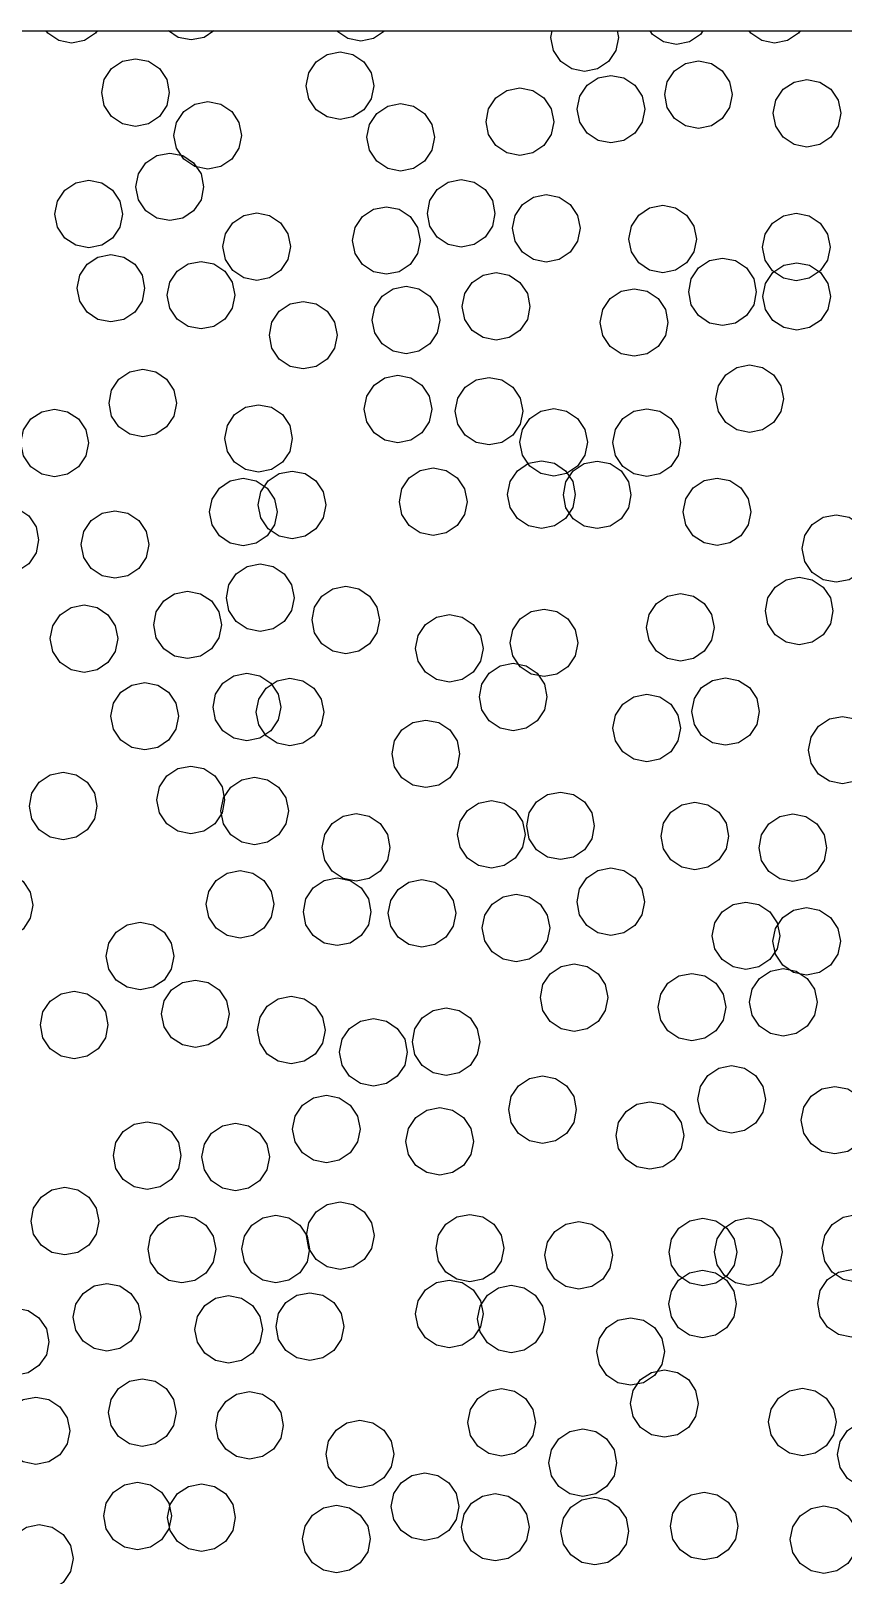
# Model space of a CAD drawing. Header units: millimetres. Extents: x 2 to 154, y 0 to 88.
# Drawn here: x 116.02 to 125.63, y 69.74 to 88.02 of the extents above; entities that cross this region are included whole.
import ezdxf

# ---------------------------------------------------------------- set-up
doc = ezdxf.new("R2010")
doc.units = ezdxf.units.MM
doc.layers.add('BORDER', color=3, linetype='Continuous')

msp = doc.modelspace()

# ---------------------------------------------------------------- linework, layer by layer
for points in [[(116.802, 88.021), (116.783, 87.992), (116.654, 87.906), (116.501, 87.875), (116.348, 87.906), (116.218, 87.992), (116.199, 88.021), (116.802, 88.021)], [(118.185, 88.021), (118.07, 87.944), (117.917, 87.914), (117.764, 87.944), (117.65, 88.021), (118.185, 88.021)], [(120.209, 88.021), (120.206, 88.017), (120.076, 87.93), (119.923, 87.9), (119.77, 87.93), (119.641, 88.017), (119.638, 88.021), (120.209, 88.021)], [(122.958, 88.021), (122.974, 87.942), (122.943, 87.789), (122.857, 87.659), (122.727, 87.572), (122.574, 87.542), (122.421, 87.572), (122.291, 87.659), (122.204, 87.789), (122.174, 87.942), (122.19, 88.021), (122.958, 88.021)], [(123.973, 88.021), (123.944, 87.977), (123.814, 87.89), (123.661, 87.86), (123.508, 87.89), (123.378, 87.977), (123.349, 88.021), (123.973, 88.021)], [(125.124, 88.021), (125.106, 87.994), (124.976, 87.907), (124.823, 87.877), (124.67, 87.907), (124.54, 87.994), (124.522, 88.021), (125.124, 88.021)], [(120.049, 87.218), (119.962, 87.088), (119.832, 87.002), (119.679, 86.971), (119.526, 87.002), (119.396, 87.088), (119.31, 87.218), (119.279, 87.371), (119.31, 87.524), (119.396, 87.654), (119.526, 87.741), (119.679, 87.771), (119.832, 87.741), (119.962, 87.654), (120.049, 87.524), (120.079, 87.371), (120.049, 87.218)], [(117.628, 87.138), (117.541, 87.009), (117.411, 86.922), (117.258, 86.891), (117.105, 86.922), (116.975, 87.009), (116.888, 87.138), (116.858, 87.291), (116.888, 87.445), (116.975, 87.574), (117.105, 87.661), (117.258, 87.691), (117.411, 87.661), (117.541, 87.574), (117.628, 87.445), (117.658, 87.291), (117.628, 87.138)], [(124.291, 87.112), (124.204, 86.983), (124.075, 86.896), (123.922, 86.866), (123.768, 86.896), (123.639, 86.983), (123.552, 87.112), (123.522, 87.266), (123.552, 87.419), (123.639, 87.548), (123.768, 87.635), (123.922, 87.666), (124.075, 87.635), (124.204, 87.548), (124.291, 87.419), (124.322, 87.266), (124.291, 87.112)], [(123.256, 86.941), (123.169, 86.811), (123.039, 86.725), (122.886, 86.694), (122.733, 86.725), (122.603, 86.811), (122.517, 86.941), (122.486, 87.094), (122.517, 87.247), (122.603, 87.377), (122.733, 87.464), (122.886, 87.494), (123.039, 87.464), (123.169, 87.377), (123.256, 87.247), (123.286, 87.094), (123.256, 86.941)], [(125.576, 86.893), (125.489, 86.763), (125.36, 86.676), (125.206, 86.646), (125.053, 86.676), (124.924, 86.763), (124.837, 86.893), (124.806, 87.046), (124.837, 87.199), (124.924, 87.329), (125.053, 87.415), (125.206, 87.446), (125.36, 87.415), (125.489, 87.329), (125.576, 87.199), (125.606, 87.046), (125.576, 86.893)], [(122.177, 86.793), (122.091, 86.664), (121.961, 86.577), (121.808, 86.546), (121.655, 86.577), (121.525, 86.664), (121.438, 86.793), (121.408, 86.946), (121.438, 87.1), (121.525, 87.229), (121.655, 87.316), (121.808, 87.346), (121.961, 87.316), (122.091, 87.229), (122.177, 87.1), (122.208, 86.946), (122.177, 86.793)], [(118.482, 86.631), (118.396, 86.501), (118.266, 86.414), (118.113, 86.384), (117.96, 86.414), (117.83, 86.501), (117.743, 86.631), (117.713, 86.784), (117.743, 86.937), (117.83, 87.067), (117.96, 87.153), (118.113, 87.184), (118.266, 87.153), (118.396, 87.067), (118.482, 86.937), (118.513, 86.784), (118.482, 86.631)], [(120.765, 86.608), (120.678, 86.478), (120.549, 86.392), (120.396, 86.361), (120.243, 86.392), (120.113, 86.478), (120.026, 86.608), (119.996, 86.761), (120.026, 86.914), (120.113, 87.044), (120.243, 87.131), (120.396, 87.161), (120.549, 87.131), (120.678, 87.044), (120.765, 86.914), (120.796, 86.761), (120.765, 86.608)], [(118.033, 86.022), (117.946, 85.892), (117.816, 85.805), (117.663, 85.775), (117.51, 85.805), (117.38, 85.892), (117.294, 86.022), (117.263, 86.175), (117.294, 86.328), (117.38, 86.458), (117.51, 86.544), (117.663, 86.575), (117.816, 86.544), (117.946, 86.458), (118.033, 86.328), (118.063, 86.175), (118.033, 86.022)], [(117.073, 85.699), (116.987, 85.569), (116.857, 85.483), (116.704, 85.452), (116.551, 85.483), (116.421, 85.569), (116.334, 85.699), (116.304, 85.852), (116.334, 86.005), (116.421, 86.135), (116.551, 86.222), (116.704, 86.252), (116.857, 86.222), (116.987, 86.135), (117.073, 86.005), (117.104, 85.852), (117.073, 85.699)], [(121.482, 85.708), (121.396, 85.579), (121.266, 85.492), (121.113, 85.461), (120.96, 85.492), (120.83, 85.579), (120.743, 85.708), (120.713, 85.861), (120.743, 86.014), (120.83, 86.144), (120.96, 86.231), (121.113, 86.261), (121.266, 86.231), (121.396, 86.144), (121.482, 86.014), (121.513, 85.861), (121.482, 85.708)], [(120.597, 85.387), (120.51, 85.257), (120.38, 85.17), (120.227, 85.14), (120.074, 85.17), (119.944, 85.257), (119.858, 85.387), (119.827, 85.54), (119.858, 85.693), (119.944, 85.823), (120.074, 85.909), (120.227, 85.94), (120.38, 85.909), (120.51, 85.823), (120.597, 85.693), (120.627, 85.54), (120.597, 85.387)], [(122.489, 85.53), (122.402, 85.401), (122.273, 85.314), (122.12, 85.284), (121.967, 85.314), (121.837, 85.401), (121.75, 85.53), (121.72, 85.684), (121.75, 85.837), (121.837, 85.966), (121.967, 86.053), (122.12, 86.084), (122.273, 86.053), (122.402, 85.966), (122.489, 85.837), (122.52, 85.684), (122.489, 85.53)], [(123.867, 85.404), (123.78, 85.274), (123.651, 85.187), (123.498, 85.157), (123.344, 85.187), (123.215, 85.274), (123.128, 85.404), (123.098, 85.557), (123.128, 85.71), (123.215, 85.84), (123.344, 85.927), (123.498, 85.957), (123.651, 85.927), (123.78, 85.84), (123.867, 85.71), (123.898, 85.557), (123.867, 85.404)], [(119.062, 85.314), (118.975, 85.184), (118.845, 85.097), (118.692, 85.067), (118.539, 85.097), (118.409, 85.184), (118.322, 85.314), (118.292, 85.467), (118.322, 85.62), (118.409, 85.75), (118.539, 85.836), (118.692, 85.867), (118.845, 85.836), (118.975, 85.75), (119.062, 85.62), (119.092, 85.467), (119.062, 85.314)], [(125.45, 85.308), (125.363, 85.179), (125.233, 85.092), (125.08, 85.062), (124.927, 85.092), (124.797, 85.179), (124.71, 85.308), (124.68, 85.462), (124.71, 85.615), (124.797, 85.744), (124.927, 85.831), (125.08, 85.862), (125.233, 85.831), (125.363, 85.744), (125.45, 85.615), (125.48, 85.462), (125.45, 85.308)], [(117.336, 84.822), (117.249, 84.692), (117.119, 84.605), (116.966, 84.575), (116.813, 84.605), (116.684, 84.692), (116.597, 84.822), (116.566, 84.975), (116.597, 85.128), (116.684, 85.258), (116.813, 85.344), (116.966, 85.375), (117.119, 85.344), (117.249, 85.258), (117.336, 85.128), (117.366, 84.975), (117.336, 84.822)], [(118.402, 84.74), (118.316, 84.61), (118.186, 84.523), (118.033, 84.493), (117.88, 84.523), (117.75, 84.61), (117.663, 84.74), (117.633, 84.893), (117.663, 85.046), (117.75, 85.176), (117.88, 85.262), (118.033, 85.293), (118.186, 85.262), (118.316, 85.176), (118.402, 85.046), (118.433, 84.893), (118.402, 84.74)], [(124.576, 84.779), (124.489, 84.65), (124.359, 84.563), (124.206, 84.532), (124.053, 84.563), (123.923, 84.65), (123.836, 84.779), (123.806, 84.932), (123.836, 85.086), (123.923, 85.215), (124.053, 85.302), (124.206, 85.332), (124.359, 85.302), (124.489, 85.215), (124.576, 85.086), (124.606, 84.932), (124.576, 84.779)], [(125.455, 84.724), (125.368, 84.594), (125.238, 84.508), (125.085, 84.477), (124.932, 84.508), (124.802, 84.594), (124.716, 84.724), (124.685, 84.877), (124.716, 85.03), (124.802, 85.16), (124.932, 85.247), (125.085, 85.277), (125.238, 85.247), (125.368, 85.16), (125.455, 85.03), (125.485, 84.877), (125.455, 84.724)], [(120.83, 84.445), (120.743, 84.315), (120.613, 84.229), (120.46, 84.198), (120.307, 84.229), (120.177, 84.315), (120.091, 84.445), (120.06, 84.598), (120.091, 84.751), (120.177, 84.881), (120.307, 84.968), (120.46, 84.998), (120.613, 84.968), (120.743, 84.881), (120.83, 84.751), (120.86, 84.598), (120.83, 84.445)], [(121.896, 84.606), (121.809, 84.476), (121.679, 84.39), (121.526, 84.359), (121.373, 84.39), (121.243, 84.476), (121.157, 84.606), (121.126, 84.759), (121.157, 84.912), (121.243, 85.042), (121.373, 85.129), (121.526, 85.159), (121.679, 85.129), (121.809, 85.042), (121.896, 84.912), (121.926, 84.759), (121.896, 84.606)], [(119.612, 84.266), (119.526, 84.136), (119.396, 84.049), (119.243, 84.019), (119.09, 84.049), (118.96, 84.136), (118.873, 84.266), (118.843, 84.419), (118.873, 84.572), (118.96, 84.702), (119.09, 84.788), (119.243, 84.819), (119.396, 84.788), (119.526, 84.702), (119.612, 84.572), (119.643, 84.419), (119.612, 84.266)], [(123.53, 84.416), (123.443, 84.286), (123.313, 84.199), (123.16, 84.169), (123.007, 84.199), (122.877, 84.286), (122.791, 84.416), (122.76, 84.569), (122.791, 84.722), (122.877, 84.852), (123.007, 84.938), (123.16, 84.969), (123.313, 84.938), (123.443, 84.852), (123.53, 84.722), (123.56, 84.569), (123.53, 84.416)], [(117.713, 83.462), (117.626, 83.332), (117.497, 83.246), (117.344, 83.215), (117.19, 83.246), (117.061, 83.332), (116.974, 83.462), (116.944, 83.615), (116.974, 83.768), (117.061, 83.898), (117.19, 83.985), (117.344, 84.015), (117.497, 83.985), (117.626, 83.898), (117.713, 83.768), (117.744, 83.615), (117.713, 83.462)], [(120.734, 83.392), (120.647, 83.262), (120.517, 83.175), (120.364, 83.145), (120.211, 83.175), (120.081, 83.262), (119.995, 83.392), (119.964, 83.545), (119.995, 83.698), (120.081, 83.828), (120.211, 83.914), (120.364, 83.945), (120.517, 83.914), (120.647, 83.828), (120.734, 83.698), (120.764, 83.545), (120.734, 83.392)], [(121.813, 83.366), (121.726, 83.237), (121.596, 83.15), (121.443, 83.119), (121.29, 83.15), (121.16, 83.237), (121.074, 83.366), (121.043, 83.519), (121.074, 83.672), (121.16, 83.802), (121.29, 83.889), (121.443, 83.919), (121.596, 83.889), (121.726, 83.802), (121.813, 83.672), (121.843, 83.519), (121.813, 83.366)], [(124.897, 83.514), (124.81, 83.384), (124.68, 83.298), (124.527, 83.267), (124.374, 83.298), (124.245, 83.384), (124.158, 83.514), (124.127, 83.667), (124.158, 83.82), (124.245, 83.95), (124.374, 84.037), (124.527, 84.067), (124.68, 84.037), (124.81, 83.95), (124.897, 83.82), (124.927, 83.667), (124.897, 83.514)], [(116.669, 82.991), (116.583, 82.861), (116.453, 82.774), (116.3, 82.744), (116.147, 82.774), (116.017, 82.861), (115.93, 82.991), (115.9, 83.144), (115.93, 83.297), (116.017, 83.427), (116.147, 83.513), (116.3, 83.544), (116.453, 83.513), (116.583, 83.427), (116.669, 83.297), (116.7, 83.144), (116.669, 82.991)], [(119.084, 83.043), (118.997, 82.914), (118.867, 82.827), (118.714, 82.796), (118.561, 82.827), (118.431, 82.914), (118.345, 83.043), (118.314, 83.196), (118.345, 83.35), (118.431, 83.479), (118.561, 83.566), (118.714, 83.596), (118.867, 83.566), (118.997, 83.479), (119.084, 83.35), (119.114, 83.196), (119.084, 83.043)], [(122.578, 82.998), (122.491, 82.868), (122.361, 82.781), (122.208, 82.751), (122.055, 82.781), (121.925, 82.868), (121.839, 82.998), (121.808, 83.151), (121.839, 83.304), (121.925, 83.433), (122.055, 83.52), (122.208, 83.551), (122.361, 83.52), (122.491, 83.433), (122.578, 83.304), (122.608, 83.151), (122.578, 82.998)], [(123.68, 82.995), (123.593, 82.865), (123.463, 82.778), (123.31, 82.748), (123.157, 82.778), (123.028, 82.865), (122.941, 82.995), (122.91, 83.148), (122.941, 83.301), (123.028, 83.431), (123.157, 83.518), (123.31, 83.548), (123.463, 83.518), (123.593, 83.431), (123.68, 83.301), (123.71, 83.148), (123.68, 82.995)], [(119.481, 82.257), (119.394, 82.127), (119.264, 82.041), (119.111, 82.01), (118.958, 82.041), (118.828, 82.127), (118.742, 82.257), (118.711, 82.41), (118.742, 82.563), (118.828, 82.693), (118.958, 82.78), (119.111, 82.81), (119.264, 82.78), (119.394, 82.693), (119.481, 82.563), (119.511, 82.41), (119.481, 82.257)], [(121.151, 82.295), (121.065, 82.165), (120.935, 82.078), (120.782, 82.048), (120.629, 82.078), (120.499, 82.165), (120.412, 82.295), (120.382, 82.448), (120.412, 82.601), (120.499, 82.731), (120.629, 82.817), (120.782, 82.848), (120.935, 82.817), (121.065, 82.731), (121.151, 82.601), (121.182, 82.448), (121.151, 82.295)], [(122.433, 82.379), (122.346, 82.249), (122.216, 82.163), (122.063, 82.132), (121.91, 82.163), (121.781, 82.249), (121.694, 82.379), (121.663, 82.532), (121.694, 82.685), (121.781, 82.815), (121.91, 82.902), (122.063, 82.932), (122.216, 82.902), (122.346, 82.815), (122.433, 82.685), (122.463, 82.532), (122.433, 82.379)], [(123.092, 82.376), (123.006, 82.246), (122.876, 82.159), (122.723, 82.129), (122.57, 82.159), (122.44, 82.246), (122.353, 82.376), (122.323, 82.529), (122.353, 82.682), (122.44, 82.812), (122.57, 82.898), (122.723, 82.929), (122.876, 82.898), (123.006, 82.812), (123.092, 82.682), (123.123, 82.529), (123.092, 82.376)], [(118.903, 82.173), (118.816, 82.043), (118.687, 81.956), (118.533, 81.926), (118.38, 81.956), (118.251, 82.043), (118.164, 82.173), (118.133, 82.326), (118.164, 82.479), (118.251, 82.609), (118.38, 82.695), (118.533, 82.726), (118.687, 82.695), (118.816, 82.609), (118.903, 82.479), (118.933, 82.326), (118.903, 82.173)], [(124.512, 82.175), (124.425, 82.045), (124.295, 81.959), (124.142, 81.928), (123.989, 81.959), (123.859, 82.045), (123.773, 82.175), (123.742, 82.328), (123.773, 82.481), (123.859, 82.611), (123.989, 82.698), (124.142, 82.728), (124.295, 82.698), (124.425, 82.611), (124.512, 82.481), (124.542, 82.328), (124.512, 82.175)], [(116.08, 81.843), (115.994, 81.714), (115.864, 81.627), (115.711, 81.596), (115.558, 81.627), (115.428, 81.714), (115.341, 81.843), (115.311, 81.996), (115.341, 82.149), (115.428, 82.279), (115.558, 82.366), (115.711, 82.396), (115.864, 82.366), (115.994, 82.279), (116.08, 82.149), (116.111, 81.996), (116.08, 81.843)], [(117.384, 81.788), (117.297, 81.658), (117.168, 81.572), (117.014, 81.541), (116.861, 81.572), (116.732, 81.658), (116.645, 81.788), (116.614, 81.941), (116.645, 82.094), (116.732, 82.224), (116.861, 82.311), (117.014, 82.341), (117.168, 82.311), (117.297, 82.224), (117.384, 82.094), (117.414, 81.941), (117.384, 81.788)], [(125.921, 81.741), (125.834, 81.611), (125.705, 81.524), (125.551, 81.494), (125.398, 81.524), (125.269, 81.611), (125.182, 81.741), (125.151, 81.894), (125.182, 82.047), (125.269, 82.177), (125.398, 82.263), (125.551, 82.294), (125.705, 82.263), (125.834, 82.177), (125.921, 82.047), (125.951, 81.894), (125.921, 81.741)], [(119.103, 81.158), (119.017, 81.028), (118.887, 80.942), (118.734, 80.911), (118.581, 80.942), (118.451, 81.028), (118.364, 81.158), (118.334, 81.311), (118.364, 81.464), (118.451, 81.594), (118.581, 81.681), (118.734, 81.711), (118.887, 81.681), (119.017, 81.594), (119.103, 81.464), (119.134, 81.311), (119.103, 81.158)], [(125.483, 81.002), (125.396, 80.872), (125.267, 80.785), (125.114, 80.755), (124.961, 80.785), (124.831, 80.872), (124.744, 81.002), (124.714, 81.155), (124.744, 81.308), (124.831, 81.437), (124.961, 81.524), (125.114, 81.555), (125.267, 81.524), (125.396, 81.437), (125.483, 81.308), (125.514, 81.155), (125.483, 81.002)], [(118.243, 80.837), (118.157, 80.707), (118.027, 80.62), (117.874, 80.59), (117.721, 80.62), (117.591, 80.707), (117.504, 80.837), (117.474, 80.99), (117.504, 81.143), (117.591, 81.273), (117.721, 81.359), (117.874, 81.39), (118.027, 81.359), (118.157, 81.273), (118.243, 81.143), (118.274, 80.99), (118.243, 80.837)], [(120.116, 80.895), (120.029, 80.765), (119.9, 80.678), (119.747, 80.648), (119.594, 80.678), (119.464, 80.765), (119.377, 80.895), (119.347, 81.048), (119.377, 81.201), (119.464, 81.331), (119.594, 81.417), (119.747, 81.448), (119.9, 81.417), (120.029, 81.331), (120.116, 81.201), (120.147, 81.048), (120.116, 80.895)], [(124.078, 80.807), (123.991, 80.677), (123.861, 80.591), (123.708, 80.56), (123.555, 80.591), (123.425, 80.677), (123.339, 80.807), (123.308, 80.96), (123.339, 81.113), (123.425, 81.243), (123.555, 81.33), (123.708, 81.36), (123.861, 81.33), (123.991, 81.243), (124.078, 81.113), (124.108, 80.96), (124.078, 80.807)], [(117.018, 80.674), (116.931, 80.544), (116.802, 80.457), (116.648, 80.427), (116.495, 80.457), (116.366, 80.544), (116.279, 80.674), (116.248, 80.827), (116.279, 80.98), (116.366, 81.11), (116.495, 81.197), (116.648, 81.227), (116.802, 81.197), (116.931, 81.11), (117.018, 80.98), (117.048, 80.827), (117.018, 80.674)], [(122.464, 80.624), (122.377, 80.495), (122.247, 80.408), (122.094, 80.377), (121.941, 80.408), (121.811, 80.495), (121.724, 80.624), (121.694, 80.777), (121.724, 80.93), (121.811, 81.06), (121.941, 81.147), (122.094, 81.177), (122.247, 81.147), (122.377, 81.06), (122.464, 80.93), (122.494, 80.777), (122.464, 80.624)], [(121.342, 80.559), (121.255, 80.429), (121.126, 80.342), (120.973, 80.312), (120.819, 80.342), (120.69, 80.429), (120.603, 80.559), (120.573, 80.712), (120.603, 80.865), (120.69, 80.995), (120.819, 81.082), (120.973, 81.112), (121.126, 81.082), (121.255, 80.995), (121.342, 80.865), (121.373, 80.712), (121.342, 80.559)], [(122.098, 79.983), (122.011, 79.853), (121.881, 79.766), (121.728, 79.736), (121.575, 79.766), (121.445, 79.853), (121.359, 79.983), (121.328, 80.136), (121.359, 80.289), (121.445, 80.419), (121.575, 80.506), (121.728, 80.536), (121.881, 80.506), (122.011, 80.419), (122.098, 80.289), (122.128, 80.136), (122.098, 79.983)], [(117.736, 79.756), (117.65, 79.626), (117.52, 79.539), (117.367, 79.509), (117.214, 79.539), (117.084, 79.626), (116.997, 79.756), (116.967, 79.909), (116.997, 80.062), (117.084, 80.192), (117.214, 80.278), (117.367, 80.309), (117.52, 80.278), (117.65, 80.192), (117.736, 80.062), (117.767, 79.909), (117.736, 79.756)], [(118.945, 79.864), (118.859, 79.734), (118.729, 79.648), (118.576, 79.617), (118.423, 79.648), (118.293, 79.734), (118.206, 79.864), (118.176, 80.017), (118.206, 80.17), (118.293, 80.3), (118.423, 80.387), (118.576, 80.417), (118.729, 80.387), (118.859, 80.3), (118.945, 80.17), (118.976, 80.017), (118.945, 79.864)], [(119.456, 79.805), (119.369, 79.675), (119.239, 79.588), (119.086, 79.558), (118.933, 79.588), (118.803, 79.675), (118.717, 79.805), (118.686, 79.958), (118.717, 80.111), (118.803, 80.24), (118.933, 80.327), (119.086, 80.358), (119.239, 80.327), (119.369, 80.24), (119.456, 80.111), (119.486, 79.958), (119.456, 79.805)], [(124.612, 79.811), (124.525, 79.681), (124.395, 79.594), (124.242, 79.564), (124.089, 79.594), (123.959, 79.681), (123.873, 79.811), (123.842, 79.964), (123.873, 80.117), (123.959, 80.247), (124.089, 80.333), (124.242, 80.364), (124.395, 80.333), (124.525, 80.247), (124.612, 80.117), (124.642, 79.964), (124.612, 79.811)], [(123.679, 79.616), (123.593, 79.486), (123.463, 79.4), (123.31, 79.369), (123.157, 79.4), (123.027, 79.486), (122.94, 79.616), (122.91, 79.769), (122.94, 79.922), (123.027, 80.052), (123.157, 80.139), (123.31, 80.169), (123.463, 80.139), (123.593, 80.052), (123.679, 79.922), (123.71, 79.769), (123.679, 79.616)], [(125.994, 79.354), (125.908, 79.224), (125.778, 79.138), (125.625, 79.107), (125.472, 79.138), (125.342, 79.224), (125.255, 79.354), (125.225, 79.507), (125.255, 79.66), (125.342, 79.79), (125.472, 79.877), (125.625, 79.907), (125.778, 79.877), (125.908, 79.79), (125.994, 79.66), (126.025, 79.507), (125.994, 79.354)], [(121.064, 79.31), (120.977, 79.18), (120.847, 79.093), (120.694, 79.063), (120.541, 79.093), (120.412, 79.18), (120.325, 79.31), (120.294, 79.463), (120.325, 79.616), (120.412, 79.746), (120.541, 79.833), (120.694, 79.863), (120.847, 79.833), (120.977, 79.746), (121.064, 79.616), (121.094, 79.463), (121.064, 79.31)], [(116.771, 78.692), (116.684, 78.562), (116.554, 78.475), (116.401, 78.445), (116.248, 78.475), (116.118, 78.562), (116.031, 78.692), (116.001, 78.845), (116.031, 78.998), (116.118, 79.128), (116.248, 79.214), (116.401, 79.245), (116.554, 79.214), (116.684, 79.128), (116.771, 78.998), (116.801, 78.845), (116.771, 78.692)], [(118.282, 78.765), (118.195, 78.636), (118.065, 78.549), (117.912, 78.518), (117.759, 78.549), (117.629, 78.636), (117.543, 78.765), (117.512, 78.918), (117.543, 79.072), (117.629, 79.201), (117.759, 79.288), (117.912, 79.318), (118.065, 79.288), (118.195, 79.201), (118.282, 79.072), (118.312, 78.918), (118.282, 78.765)], [(119.037, 78.634), (118.951, 78.505), (118.821, 78.418), (118.668, 78.387), (118.515, 78.418), (118.385, 78.505), (118.298, 78.634), (118.268, 78.787), (118.298, 78.941), (118.385, 79.07), (118.515, 79.157), (118.668, 79.187), (118.821, 79.157), (118.951, 79.07), (119.037, 78.941), (119.068, 78.787), (119.037, 78.634)], [(122.658, 78.458), (122.572, 78.328), (122.442, 78.241), (122.289, 78.211), (122.136, 78.241), (122.006, 78.328), (121.919, 78.458), (121.889, 78.611), (121.919, 78.764), (122.006, 78.894), (122.136, 78.98), (122.289, 79.011), (122.442, 78.98), (122.572, 78.894), (122.658, 78.764), (122.689, 78.611), (122.658, 78.458)], [(121.84, 78.357), (121.753, 78.228), (121.623, 78.141), (121.47, 78.11), (121.317, 78.141), (121.187, 78.228), (121.101, 78.357), (121.07, 78.51), (121.101, 78.663), (121.187, 78.793), (121.317, 78.88), (121.47, 78.91), (121.623, 78.88), (121.753, 78.793), (121.84, 78.663), (121.87, 78.51), (121.84, 78.357)], [(124.248, 78.337), (124.162, 78.208), (124.032, 78.121), (123.879, 78.09), (123.726, 78.121), (123.596, 78.208), (123.509, 78.337), (123.479, 78.49), (123.509, 78.644), (123.596, 78.773), (123.726, 78.86), (123.879, 78.89), (124.032, 78.86), (124.162, 78.773), (124.248, 78.644), (124.279, 78.49), (124.248, 78.337)], [(120.239, 78.203), (120.152, 78.073), (120.022, 77.986), (119.869, 77.956), (119.716, 77.986), (119.586, 78.073), (119.5, 78.203), (119.469, 78.356), (119.5, 78.509), (119.586, 78.639), (119.716, 78.725), (119.869, 78.756), (120.022, 78.725), (120.152, 78.639), (120.239, 78.509), (120.269, 78.356), (120.239, 78.203)], [(125.408, 78.199), (125.322, 78.069), (125.192, 77.982), (125.039, 77.952), (124.886, 77.982), (124.756, 78.069), (124.669, 78.199), (124.639, 78.352), (124.669, 78.505), (124.756, 78.635), (124.886, 78.721), (125.039, 78.752), (125.192, 78.721), (125.322, 78.635), (125.408, 78.505), (125.439, 78.352), (125.408, 78.199)], [(116.012, 77.518), (115.926, 77.388), (115.796, 77.302), (115.643, 77.271), (115.49, 77.302), (115.36, 77.388), (115.273, 77.518), (115.243, 77.671), (115.273, 77.824), (115.36, 77.954), (115.49, 78.041), (115.643, 78.071), (115.796, 78.041), (115.926, 77.954), (116.012, 77.824), (116.043, 77.671), (116.012, 77.518)], [(118.865, 77.529), (118.778, 77.4), (118.648, 77.313), (118.495, 77.282), (118.342, 77.313), (118.212, 77.4), (118.126, 77.529), (118.095, 77.682), (118.126, 77.835), (118.212, 77.965), (118.342, 78.052), (118.495, 78.082), (118.648, 78.052), (118.778, 77.965), (118.865, 77.835), (118.895, 77.682), (118.865, 77.529)], [(123.253, 77.559), (123.167, 77.43), (123.037, 77.343), (122.884, 77.312), (122.731, 77.343), (122.601, 77.43), (122.514, 77.559), (122.484, 77.712), (122.514, 77.866), (122.601, 77.995), (122.731, 78.082), (122.884, 78.112), (123.037, 78.082), (123.167, 77.995), (123.253, 77.866), (123.284, 77.712), (123.253, 77.559)], [(120.014, 77.441), (119.928, 77.311), (119.798, 77.224), (119.645, 77.194), (119.492, 77.224), (119.362, 77.311), (119.275, 77.441), (119.245, 77.594), (119.275, 77.747), (119.362, 77.877), (119.492, 77.963), (119.645, 77.994), (119.798, 77.963), (119.928, 77.877), (120.014, 77.747), (120.045, 77.594), (120.014, 77.441)], [(121.018, 77.423), (120.931, 77.293), (120.801, 77.206), (120.648, 77.176), (120.495, 77.206), (120.365, 77.293), (120.279, 77.423), (120.248, 77.576), (120.279, 77.729), (120.365, 77.859), (120.495, 77.945), (120.648, 77.976), (120.801, 77.945), (120.931, 77.859), (121.018, 77.729), (121.048, 77.576), (121.018, 77.423)], [(122.132, 77.249), (122.046, 77.119), (121.916, 77.033), (121.763, 77.002), (121.61, 77.033), (121.48, 77.119), (121.393, 77.249), (121.363, 77.402), (121.393, 77.555), (121.48, 77.685), (121.61, 77.772), (121.763, 77.802), (121.916, 77.772), (122.046, 77.685), (122.132, 77.555), (122.163, 77.402), (122.132, 77.249)], [(124.854, 77.156), (124.767, 77.027), (124.637, 76.94), (124.484, 76.909), (124.331, 76.94), (124.201, 77.027), (124.115, 77.156), (124.084, 77.309), (124.115, 77.463), (124.201, 77.592), (124.331, 77.679), (124.484, 77.709), (124.637, 77.679), (124.767, 77.592), (124.854, 77.463), (124.884, 77.309), (124.854, 77.156)], [(125.571, 77.091), (125.484, 76.961), (125.355, 76.874), (125.202, 76.844), (125.048, 76.874), (124.919, 76.961), (124.832, 77.091), (124.802, 77.244), (124.832, 77.397), (124.919, 77.527), (125.048, 77.613), (125.202, 77.644), (125.355, 77.613), (125.484, 77.527), (125.571, 77.397), (125.602, 77.244), (125.571, 77.091)], [(117.681, 76.916), (117.595, 76.786), (117.465, 76.7), (117.312, 76.669), (117.159, 76.7), (117.029, 76.786), (116.942, 76.916), (116.912, 77.069), (116.942, 77.222), (117.029, 77.352), (117.159, 77.439), (117.312, 77.469), (117.465, 77.439), (117.595, 77.352), (117.681, 77.222), (117.712, 77.069), (117.681, 76.916)], [(122.819, 76.424), (122.733, 76.295), (122.603, 76.208), (122.45, 76.177), (122.297, 76.208), (122.167, 76.295), (122.08, 76.424), (122.05, 76.577), (122.08, 76.731), (122.167, 76.86), (122.297, 76.947), (122.45, 76.977), (122.603, 76.947), (122.733, 76.86), (122.819, 76.731), (122.85, 76.577), (122.819, 76.424)], [(118.336, 76.233), (118.249, 76.103), (118.119, 76.017), (117.966, 75.986), (117.813, 76.017), (117.683, 76.103), (117.597, 76.233), (117.566, 76.386), (117.597, 76.539), (117.683, 76.669), (117.813, 76.756), (117.966, 76.786), (118.119, 76.756), (118.249, 76.669), (118.336, 76.539), (118.366, 76.386), (118.336, 76.233)], [(124.214, 76.312), (124.127, 76.183), (123.997, 76.096), (123.844, 76.065), (123.691, 76.096), (123.561, 76.183), (123.475, 76.312), (123.444, 76.465), (123.475, 76.619), (123.561, 76.748), (123.691, 76.835), (123.844, 76.865), (123.997, 76.835), (124.127, 76.748), (124.214, 76.619), (124.244, 76.465), (124.214, 76.312)], [(125.295, 76.37), (125.209, 76.24), (125.079, 76.153), (124.926, 76.123), (124.773, 76.153), (124.643, 76.24), (124.556, 76.37), (124.526, 76.523), (124.556, 76.676), (124.643, 76.805), (124.773, 76.892), (124.926, 76.923), (125.079, 76.892), (125.209, 76.805), (125.295, 76.676), (125.326, 76.523), (125.295, 76.37)], [(116.901, 76.101), (116.814, 75.972), (116.685, 75.885), (116.531, 75.854), (116.378, 75.885), (116.249, 75.972), (116.162, 76.101), (116.131, 76.254), (116.162, 76.408), (116.249, 76.537), (116.378, 76.624), (116.531, 76.654), (116.685, 76.624), (116.814, 76.537), (116.901, 76.408), (116.931, 76.254), (116.901, 76.101)], [(119.471, 76.04), (119.384, 75.91), (119.254, 75.824), (119.101, 75.793), (118.948, 75.824), (118.818, 75.91), (118.732, 76.04), (118.701, 76.193), (118.732, 76.346), (118.818, 76.476), (118.948, 76.563), (119.101, 76.593), (119.254, 76.563), (119.384, 76.476), (119.471, 76.346), (119.501, 76.193), (119.471, 76.04)], [(121.304, 75.903), (121.218, 75.773), (121.088, 75.686), (120.935, 75.656), (120.782, 75.686), (120.652, 75.773), (120.565, 75.903), (120.535, 76.056), (120.565, 76.209), (120.652, 76.339), (120.782, 76.425), (120.935, 76.456), (121.088, 76.425), (121.218, 76.339), (121.304, 76.209), (121.335, 76.056), (121.304, 75.903)], [(120.444, 75.778), (120.357, 75.648), (120.227, 75.561), (120.074, 75.531), (119.921, 75.561), (119.791, 75.648), (119.705, 75.778), (119.674, 75.931), (119.705, 76.084), (119.791, 76.213), (119.921, 76.3), (120.074, 76.331), (120.227, 76.3), (120.357, 76.213), (120.444, 76.084), (120.474, 75.931), (120.444, 75.778)], [(124.683, 75.22), (124.597, 75.091), (124.467, 75.004), (124.314, 74.973), (124.161, 75.004), (124.031, 75.091), (123.944, 75.22), (123.914, 75.373), (123.944, 75.526), (124.031, 75.656), (124.161, 75.743), (124.314, 75.773), (124.467, 75.743), (124.597, 75.656), (124.683, 75.526), (124.714, 75.373), (124.683, 75.22)], [(122.445, 75.099), (122.358, 74.97), (122.228, 74.883), (122.075, 74.852), (121.922, 74.883), (121.792, 74.97), (121.706, 75.099), (121.675, 75.252), (121.706, 75.406), (121.792, 75.535), (121.922, 75.622), (122.075, 75.652), (122.228, 75.622), (122.358, 75.535), (122.445, 75.406), (122.475, 75.252), (122.445, 75.099)], [(125.907, 74.974), (125.82, 74.845), (125.691, 74.758), (125.537, 74.727), (125.384, 74.758), (125.255, 74.845), (125.168, 74.974), (125.137, 75.127), (125.168, 75.28), (125.255, 75.41), (125.384, 75.497), (125.537, 75.527), (125.691, 75.497), (125.82, 75.41), (125.907, 75.28), (125.937, 75.127), (125.907, 74.974)], [(119.887, 74.869), (119.8, 74.739), (119.67, 74.653), (119.517, 74.622), (119.364, 74.653), (119.234, 74.739), (119.148, 74.869), (119.117, 75.022), (119.148, 75.175), (119.234, 75.305), (119.364, 75.392), (119.517, 75.422), (119.67, 75.392), (119.8, 75.305), (119.887, 75.175), (119.917, 75.022), (119.887, 74.869)], [(123.716, 74.792), (123.629, 74.662), (123.5, 74.576), (123.347, 74.545), (123.193, 74.576), (123.064, 74.662), (122.977, 74.792), (122.947, 74.945), (122.977, 75.098), (123.064, 75.228), (123.193, 75.315), (123.347, 75.345), (123.5, 75.315), (123.629, 75.228), (123.716, 75.098), (123.747, 74.945), (123.716, 74.792)], [(121.229, 74.722), (121.142, 74.592), (121.012, 74.506), (120.859, 74.475), (120.706, 74.506), (120.576, 74.592), (120.49, 74.722), (120.459, 74.875), (120.49, 75.028), (120.576, 75.158), (120.706, 75.245), (120.859, 75.275), (121.012, 75.245), (121.142, 75.158), (121.229, 75.028), (121.259, 74.875), (121.229, 74.722)], [(117.765, 74.555), (117.679, 74.425), (117.549, 74.339), (117.396, 74.308), (117.243, 74.339), (117.113, 74.425), (117.026, 74.555), (116.996, 74.708), (117.026, 74.861), (117.113, 74.991), (117.243, 75.078), (117.396, 75.108), (117.549, 75.078), (117.679, 74.991), (117.765, 74.861), (117.796, 74.708), (117.765, 74.555)], [(118.812, 74.538), (118.725, 74.408), (118.595, 74.322), (118.442, 74.291), (118.289, 74.322), (118.159, 74.408), (118.073, 74.538), (118.042, 74.691), (118.073, 74.844), (118.159, 74.974), (118.289, 75.061), (118.442, 75.091), (118.595, 75.061), (118.725, 74.974), (118.812, 74.844), (118.842, 74.691), (118.812, 74.538)], [(116.791, 73.778), (116.704, 73.649), (116.575, 73.562), (116.422, 73.532), (116.269, 73.562), (116.139, 73.649), (116.052, 73.778), (116.022, 73.932), (116.052, 74.085), (116.139, 74.214), (116.269, 74.301), (116.422, 74.332), (116.575, 74.301), (116.704, 74.214), (116.791, 74.085), (116.822, 73.932), (116.791, 73.778)], [(120.051, 73.607), (119.964, 73.477), (119.834, 73.391), (119.681, 73.36), (119.528, 73.391), (119.398, 73.477), (119.311, 73.607), (119.281, 73.76), (119.311, 73.913), (119.398, 74.043), (119.528, 74.13), (119.681, 74.16), (119.834, 74.13), (119.964, 74.043), (120.051, 73.913), (120.081, 73.76), (120.051, 73.607)], [(118.176, 73.447), (118.089, 73.317), (117.96, 73.23), (117.807, 73.2), (117.654, 73.23), (117.524, 73.317), (117.437, 73.447), (117.407, 73.6), (117.437, 73.753), (117.524, 73.883), (117.654, 73.969), (117.807, 74), (117.96, 73.969), (118.089, 73.883), (118.176, 73.753), (118.207, 73.6), (118.176, 73.447)], [(119.288, 73.449), (119.201, 73.319), (119.071, 73.233), (118.918, 73.202), (118.765, 73.233), (118.635, 73.319), (118.549, 73.449), (118.518, 73.602), (118.549, 73.755), (118.635, 73.885), (118.765, 73.972), (118.918, 74.002), (119.071, 73.972), (119.201, 73.885), (119.288, 73.755), (119.318, 73.602), (119.288, 73.449)], [(121.586, 73.459), (121.499, 73.329), (121.369, 73.243), (121.216, 73.212), (121.063, 73.243), (120.933, 73.329), (120.846, 73.459), (120.816, 73.612), (120.846, 73.765), (120.933, 73.895), (121.063, 73.982), (121.216, 74.012), (121.369, 73.982), (121.499, 73.895), (121.586, 73.765), (121.616, 73.612), (121.586, 73.459)], [(122.874, 73.375), (122.788, 73.245), (122.658, 73.158), (122.505, 73.128), (122.352, 73.158), (122.222, 73.245), (122.135, 73.375), (122.105, 73.528), (122.135, 73.681), (122.222, 73.811), (122.352, 73.897), (122.505, 73.928), (122.658, 73.897), (122.788, 73.811), (122.874, 73.681), (122.905, 73.528), (122.874, 73.375)], [(124.344, 73.412), (124.257, 73.283), (124.127, 73.196), (123.974, 73.165), (123.821, 73.196), (123.691, 73.283), (123.604, 73.412), (123.574, 73.565), (123.604, 73.718), (123.691, 73.848), (123.821, 73.935), (123.974, 73.965), (124.127, 73.935), (124.257, 73.848), (124.344, 73.718), (124.374, 73.565), (124.344, 73.412)], [(124.882, 73.416), (124.795, 73.287), (124.665, 73.2), (124.512, 73.17), (124.359, 73.2), (124.23, 73.287), (124.143, 73.416), (124.112, 73.57), (124.143, 73.723), (124.23, 73.852), (124.359, 73.939), (124.512, 73.97), (124.665, 73.939), (124.795, 73.852), (124.882, 73.723), (124.912, 73.57), (124.882, 73.416)], [(126.156, 73.457), (126.07, 73.327), (125.94, 73.24), (125.787, 73.21), (125.634, 73.24), (125.504, 73.327), (125.417, 73.457), (125.387, 73.61), (125.417, 73.763), (125.504, 73.893), (125.634, 73.98), (125.787, 74.01), (125.94, 73.98), (126.07, 73.893), (126.156, 73.763), (126.187, 73.61), (126.156, 73.457)], [(124.34, 72.798), (124.253, 72.668), (124.123, 72.581), (123.97, 72.551), (123.817, 72.581), (123.687, 72.668), (123.601, 72.798), (123.57, 72.951), (123.601, 73.104), (123.687, 73.233), (123.817, 73.32), (123.97, 73.351), (124.123, 73.32), (124.253, 73.233), (124.34, 73.104), (124.37, 72.951), (124.34, 72.798)], [(126.103, 72.804), (126.016, 72.675), (125.886, 72.588), (125.733, 72.558), (125.58, 72.588), (125.45, 72.675), (125.363, 72.804), (125.333, 72.958), (125.363, 73.111), (125.45, 73.24), (125.58, 73.327), (125.733, 73.358), (125.886, 73.327), (126.016, 73.24), (126.103, 73.111), (126.133, 72.958), (126.103, 72.804)], [(117.29, 72.641), (117.203, 72.511), (117.073, 72.425), (116.92, 72.394), (116.767, 72.425), (116.638, 72.511), (116.551, 72.641), (116.52, 72.794), (116.551, 72.947), (116.638, 73.077), (116.767, 73.164), (116.92, 73.194), (117.073, 73.164), (117.203, 73.077), (117.29, 72.947), (117.32, 72.794), (117.29, 72.641)], [(121.342, 72.681), (121.255, 72.552), (121.125, 72.465), (120.972, 72.434), (120.819, 72.465), (120.689, 72.552), (120.602, 72.681), (120.572, 72.834), (120.602, 72.987), (120.689, 73.117), (120.819, 73.204), (120.972, 73.234), (121.125, 73.204), (121.255, 73.117), (121.342, 72.987), (121.372, 72.834), (121.342, 72.681)], [(122.076, 72.621), (121.989, 72.491), (121.859, 72.404), (121.706, 72.374), (121.553, 72.404), (121.423, 72.491), (121.336, 72.621), (121.306, 72.774), (121.336, 72.927), (121.423, 73.057), (121.553, 73.144), (121.706, 73.174), (121.859, 73.144), (121.989, 73.057), (122.076, 72.927), (122.106, 72.774), (122.076, 72.621)], [(118.729, 72.498), (118.642, 72.368), (118.512, 72.281), (118.359, 72.251), (118.206, 72.281), (118.077, 72.368), (117.99, 72.498), (117.959, 72.651), (117.99, 72.804), (118.077, 72.933), (118.206, 73.02), (118.359, 73.051), (118.512, 73.02), (118.642, 72.933), (118.729, 72.804), (118.759, 72.651), (118.729, 72.498)], [(119.692, 72.531), (119.605, 72.402), (119.475, 72.315), (119.322, 72.284), (119.169, 72.315), (119.039, 72.402), (118.952, 72.531), (118.922, 72.684), (118.952, 72.837), (119.039, 72.967), (119.169, 73.054), (119.322, 73.084), (119.475, 73.054), (119.605, 72.967), (119.692, 72.837), (119.722, 72.684), (119.692, 72.531)], [(116.202, 72.351), (116.115, 72.221), (115.985, 72.135), (115.832, 72.104), (115.679, 72.135), (115.549, 72.221), (115.463, 72.351), (115.432, 72.504), (115.463, 72.657), (115.549, 72.787), (115.679, 72.874), (115.832, 72.904), (115.985, 72.874), (116.115, 72.787), (116.202, 72.657), (116.232, 72.504), (116.202, 72.351)], [(123.489, 72.236), (123.402, 72.106), (123.272, 72.019), (123.119, 71.989), (122.966, 72.019), (122.836, 72.106), (122.75, 72.236), (122.719, 72.389), (122.75, 72.542), (122.836, 72.672), (122.966, 72.758), (123.119, 72.789), (123.272, 72.758), (123.402, 72.672), (123.489, 72.542), (123.519, 72.389), (123.489, 72.236)], [(117.708, 71.513), (117.621, 71.383), (117.491, 71.297), (117.338, 71.266), (117.185, 71.297), (117.055, 71.383), (116.969, 71.513), (116.938, 71.666), (116.969, 71.819), (117.055, 71.949), (117.185, 72.036), (117.338, 72.066), (117.491, 72.036), (117.621, 71.949), (117.708, 71.819), (117.738, 71.666), (117.708, 71.513)], [(123.888, 71.62), (123.802, 71.49), (123.672, 71.403), (123.519, 71.373), (123.366, 71.403), (123.236, 71.49), (123.149, 71.62), (123.119, 71.773), (123.149, 71.926), (123.236, 72.056), (123.366, 72.142), (123.519, 72.173), (123.672, 72.142), (123.802, 72.056), (123.888, 71.926), (123.919, 71.773), (123.888, 71.62)], [(116.449, 71.297), (116.362, 71.167), (116.232, 71.081), (116.079, 71.05), (115.926, 71.081), (115.796, 71.167), (115.71, 71.297), (115.679, 71.45), (115.71, 71.603), (115.796, 71.733), (115.926, 71.82), (116.079, 71.85), (116.232, 71.82), (116.362, 71.733), (116.449, 71.603), (116.479, 71.45), (116.449, 71.297)], [(118.977, 71.361), (118.89, 71.231), (118.76, 71.144), (118.607, 71.114), (118.454, 71.144), (118.325, 71.231), (118.238, 71.361), (118.207, 71.514), (118.238, 71.667), (118.325, 71.797), (118.454, 71.883), (118.607, 71.914), (118.76, 71.883), (118.89, 71.797), (118.977, 71.667), (119.007, 71.514), (118.977, 71.361)], [(121.961, 71.396), (121.875, 71.267), (121.745, 71.18), (121.592, 71.15), (121.439, 71.18), (121.309, 71.267), (121.222, 71.396), (121.192, 71.55), (121.222, 71.703), (121.309, 71.832), (121.439, 71.919), (121.592, 71.95), (121.745, 71.919), (121.875, 71.832), (121.961, 71.703), (121.992, 71.55), (121.961, 71.396)], [(125.522, 71.402), (125.435, 71.272), (125.305, 71.186), (125.152, 71.155), (124.999, 71.186), (124.869, 71.272), (124.783, 71.402), (124.752, 71.555), (124.783, 71.708), (124.869, 71.838), (124.999, 71.925), (125.152, 71.955), (125.305, 71.925), (125.435, 71.838), (125.522, 71.708), (125.552, 71.555), (125.522, 71.402)], [(120.283, 71.022), (120.196, 70.893), (120.067, 70.806), (119.914, 70.775), (119.761, 70.806), (119.631, 70.893), (119.544, 71.022), (119.514, 71.175), (119.544, 71.329), (119.631, 71.458), (119.761, 71.545), (119.914, 71.575), (120.067, 71.545), (120.196, 71.458), (120.283, 71.329), (120.314, 71.175), (120.283, 71.022)], [(122.922, 70.918), (122.835, 70.789), (122.705, 70.702), (122.552, 70.672), (122.399, 70.702), (122.27, 70.789), (122.183, 70.918), (122.152, 71.072), (122.183, 71.225), (122.27, 71.354), (122.399, 71.441), (122.552, 71.472), (122.705, 71.441), (122.835, 71.354), (122.922, 71.225), (122.952, 71.072), (122.922, 70.918)], [(126.339, 71.016), (126.252, 70.886), (126.122, 70.8), (125.969, 70.769), (125.816, 70.8), (125.686, 70.886), (125.6, 71.016), (125.569, 71.169), (125.6, 71.322), (125.686, 71.452), (125.816, 71.539), (125.969, 71.569), (126.122, 71.539), (126.252, 71.452), (126.339, 71.322), (126.369, 71.169), (126.339, 71.016)], [(121.053, 70.399), (120.966, 70.27), (120.837, 70.183), (120.684, 70.152), (120.53, 70.183), (120.401, 70.27), (120.314, 70.399), (120.284, 70.552), (120.314, 70.706), (120.401, 70.835), (120.53, 70.922), (120.684, 70.952), (120.837, 70.922), (120.966, 70.835), (121.053, 70.706), (121.084, 70.552), (121.053, 70.399)], [(117.651, 70.289), (117.565, 70.159), (117.435, 70.072), (117.282, 70.042), (117.129, 70.072), (116.999, 70.159), (116.912, 70.289), (116.882, 70.442), (116.912, 70.595), (116.999, 70.725), (117.129, 70.811), (117.282, 70.842), (117.435, 70.811), (117.565, 70.725), (117.651, 70.595), (117.682, 70.442), (117.651, 70.289)], [(118.408, 70.27), (118.321, 70.14), (118.191, 70.053), (118.038, 70.023), (117.885, 70.053), (117.755, 70.14), (117.669, 70.27), (117.638, 70.423), (117.669, 70.576), (117.755, 70.706), (117.885, 70.792), (118.038, 70.823), (118.191, 70.792), (118.321, 70.706), (118.408, 70.576), (118.438, 70.423), (118.408, 70.27)], [(120.006, 70.017), (119.919, 69.888), (119.789, 69.801), (119.636, 69.77), (119.483, 69.801), (119.354, 69.888), (119.267, 70.017), (119.236, 70.17), (119.267, 70.323), (119.354, 70.453), (119.483, 70.54), (119.636, 70.57), (119.789, 70.54), (119.919, 70.453), (120.006, 70.323), (120.036, 70.17), (120.006, 70.017)], [(121.886, 70.156), (121.8, 70.026), (121.67, 69.939), (121.517, 69.909), (121.364, 69.939), (121.234, 70.026), (121.147, 70.156), (121.117, 70.309), (121.147, 70.462), (121.234, 70.592), (121.364, 70.678), (121.517, 70.709), (121.67, 70.678), (121.8, 70.592), (121.886, 70.462), (121.917, 70.309), (121.886, 70.156)], [(123.064, 70.109), (122.977, 69.98), (122.847, 69.893), (122.694, 69.863), (122.541, 69.893), (122.411, 69.98), (122.324, 70.109), (122.294, 70.263), (122.324, 70.416), (122.411, 70.545), (122.541, 70.632), (122.694, 70.663), (122.847, 70.632), (122.977, 70.545), (123.064, 70.416), (123.094, 70.263), (123.064, 70.109)], [(124.359, 70.169), (124.272, 70.039), (124.142, 69.952), (123.989, 69.922), (123.836, 69.952), (123.706, 70.039), (123.62, 70.169), (123.589, 70.322), (123.62, 70.475), (123.706, 70.605), (123.836, 70.691), (123.989, 70.722), (124.142, 70.691), (124.272, 70.605), (124.359, 70.475), (124.389, 70.322), (124.359, 70.169)], [(125.776, 70.009), (125.69, 69.879), (125.56, 69.792), (125.407, 69.762), (125.254, 69.792), (125.124, 69.879), (125.037, 70.009), (125.007, 70.162), (125.037, 70.315), (125.124, 70.444), (125.254, 70.531), (125.407, 70.562), (125.56, 70.531), (125.69, 70.444), (125.776, 70.315), (125.807, 70.162), (125.776, 70.009)], [(116.488, 69.786), (116.402, 69.656), (116.272, 69.569), (116.119, 69.539), (115.966, 69.569), (115.836, 69.656), (115.749, 69.786), (115.719, 69.939), (115.749, 70.092), (115.836, 70.222), (115.966, 70.308), (116.119, 70.339), (116.272, 70.308), (116.402, 70.222), (116.488, 70.092), (116.519, 69.939), (116.488, 69.786)]]:
    msp.add_lwpolyline(points, close=True)
at = {"layer": 'BORDER'}
msp.add_lwpolyline([(95.511, 81.904), (106.355, 81.765), (107.606, 82.321), (108.649, 83.781), (108.996, 88.021), (147.227, 88.021), (147.088, 87.465), (143.056, 86.075), (139.442, 83.989), (136.592, 81.556), (134.09, 78.359), (132.421, 75.022), (131.448, 71.547), (131.031, 67.932), (131.17, 63.623), (132.56, 55.977), (135.758, 46.94), (139.65, 38.877)], dxfattribs=at)

doc.saveas('drawing.dxf')
